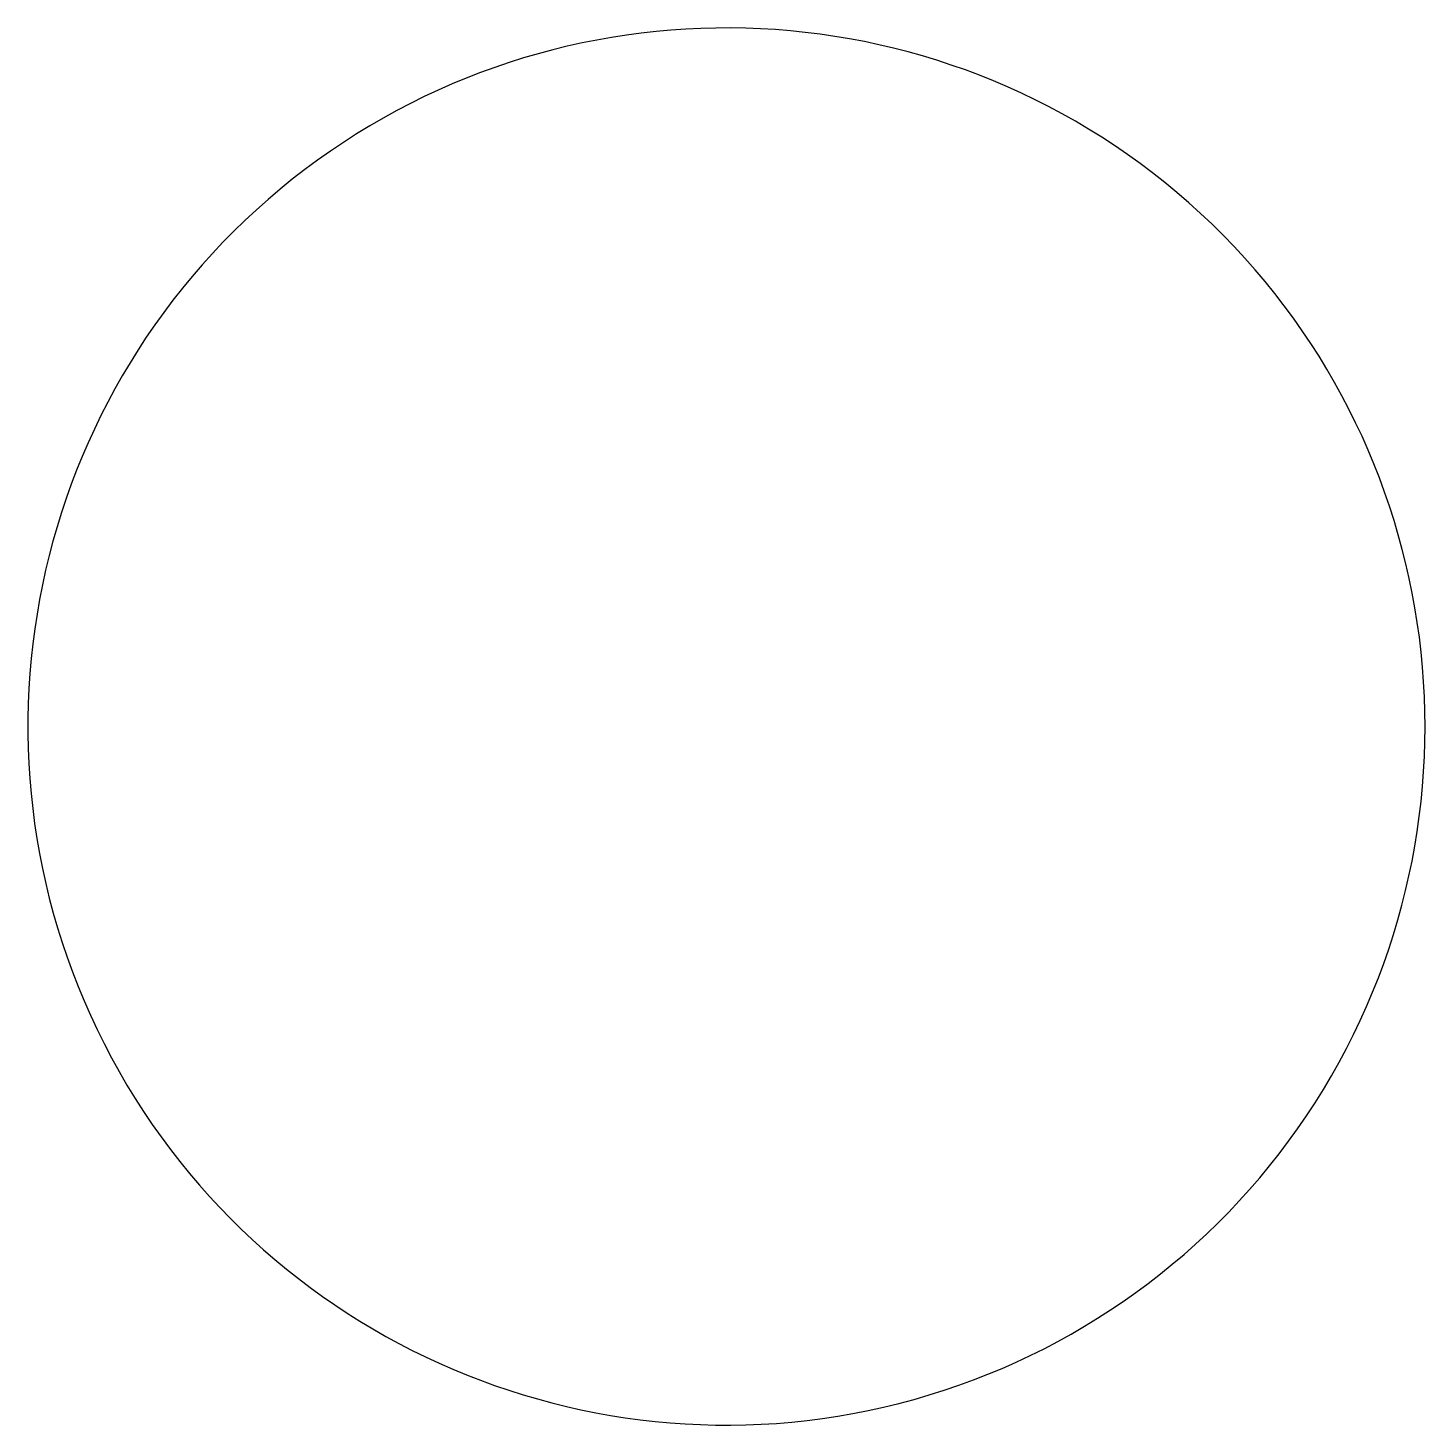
# Model space of a CAD drawing. Header units: millimetres. Extents: x 56.6 to 64.15, y 20.05 to 27.6.
import ezdxf

# ---------------------------------------------------------------- set-up
doc = ezdxf.new("R2010")
doc.units = ezdxf.units.MM
doc.layers.add('grabado linea medio', color=3, linetype='Continuous', true_color=0x00ff00)

msp = doc.modelspace()

# ---------------------------------------------------------------- linework, layer by layer
at = {"layer": 'grabado linea medio'}
for start, end in [(327.40222, 286.8699), (286.8699, 327.40222)]:
    msp.add_arc((60.3706, 23.8291), 3.7752, start, end, dxfattribs=at)

doc.saveas('drawing.dxf')
